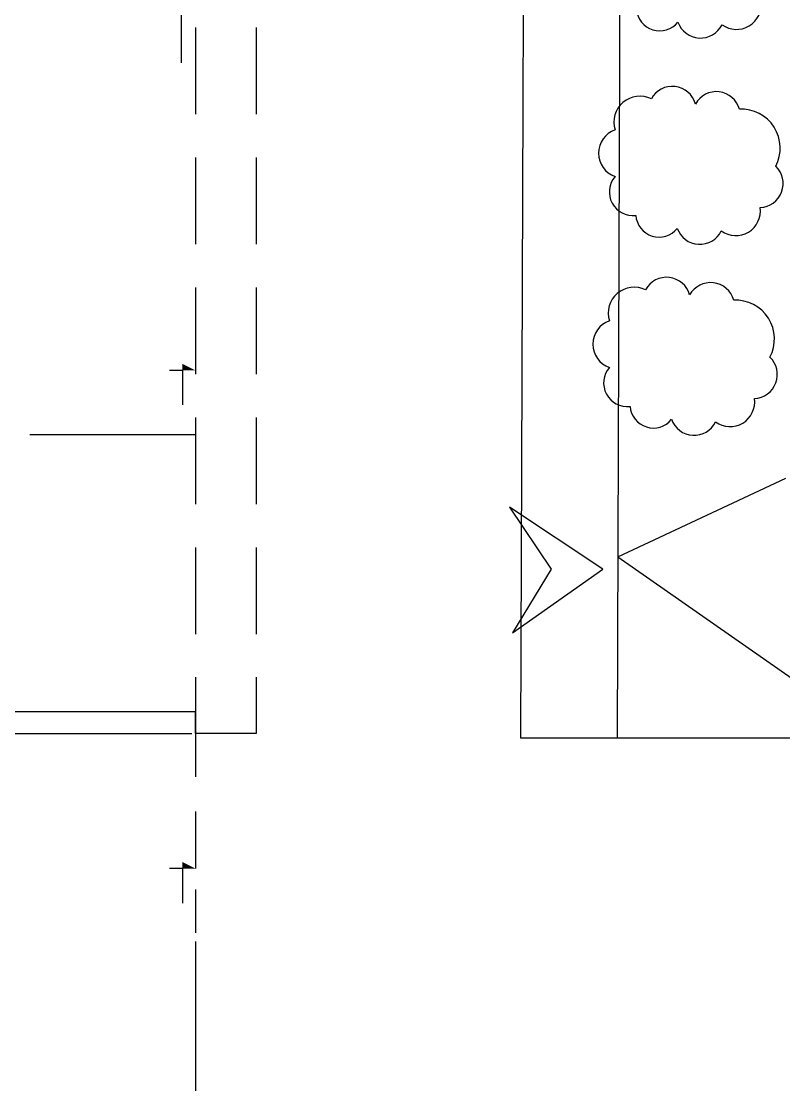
# Model space of a CAD drawing. Header units: metres. Extents: x -220 to 294, y -29 to 18.
# Drawn here: x -186.208 to -184.008, y 5.373 to 8.442 of the extents above; entities that cross this region are included whole.
import ezdxf

# ---------------------------------------------------------------- set-up
doc = ezdxf.new("R2010")
doc.units = ezdxf.units.M
doc.header["$MEASUREMENT"] = 0
doc.linetypes.add('DASHED2', pattern=[0.375, 0.25, -0.125])
doc.linetypes.add('DASHED4', pattern=[0.1875, 0.125, -0.0625])
for name, color, linetype in [('Cizgi', 7, 'Continuous'), ('Kesit_Kot', 7, 'Continuous'), ('Olculendirme', 7, 'Continuous'), ('Revizyon_Bulutu', 7, 'Continuous'), ('Standart', 7, 'Continuous')]:
    doc.layers.add(name, color=color, linetype=linetype)

msp = doc.modelspace()

# ---------------------------------------------------------------- hatches: boundary and pattern name
at = {"layer": 'Kesit_Kot', "linetype": 'Continuous', "lineweight": -3}
for points in [[(-185.7049, 7.4344), (-185.7424, 7.4531), (-185.7424, 7.4344)], [(-185.7049, 5.9968), (-185.7424, 6.0156), (-185.7424, 5.9968)]]:
    msp.add_hatch(color=216, dxfattribs=at).paths.add_polyline_path(points)

# ---------------------------------------------------------------- linework, layer by layer
at = {"layer": 'Cizgi', "color": 118, "linetype": 'Continuous', "lineweight": -3}
for points in [[(-184.753, 10.3012), (-184.7671, 6.3737)], [(-184.7671, 6.3737), (-184.488, 6.3737)]]:
    msp.add_lwpolyline(points, dxfattribs=at)
at = {"layer": 'Cizgi', "color": 251, "linetype": 'DASHED2', "lineweight": -3}
for points in [[(-185.7049, 9.5487), (-185.7049, 6.3862)], [(-185.5299, 9.5487), (-185.5299, 6.3862)], [(-185.9324, 7.2487), (-186.6874, 7.2487)], [(-185.7049, 7.2487), (-185.9324, 7.2487)], [(-185.5299, 6.3862), (-185.7049, 6.3862)]]:
    msp.add_lwpolyline(points, dxfattribs=at)
at = {"layer": 'Cizgi', "color": 28, "linetype": 'Continuous', "lineweight": -3}
for points in [[(-184.4862, 6.8967), (-184.0017, 7.1237)], [(-184.4862, 6.8967), (-183.738, 6.3737)]]:
    msp.add_lwpolyline(points, dxfattribs=at)
at = {"layer": 'Cizgi', "color": 216, "linetype": 'Continuous', "lineweight": -3}
for points in [[(-184.5298, 6.8603), (-184.7995, 7.0396)], [(-184.7995, 7.0396), (-184.6792, 6.8603)], [(-184.7902, 6.6769), (-184.5298, 6.8603)], [(-184.6792, 6.8603), (-184.7902, 6.6769)]]:
    msp.add_lwpolyline(points, dxfattribs=at)
at = {"layer": 'Cizgi', "color": 251, "linetype": 'Continuous', "lineweight": -3}
for points in [[(-185.7049, 6.4487), (-186.4299, 6.4487)], [(-185.7049, 6.3862), (-185.7049, 6.4487)], [(-186.7231, 6.3862), (-185.7156, 6.3862)]]:
    msp.add_lwpolyline(points, dxfattribs=at)
at = {"layer": 'Cizgi', "color": 251, "linetype": 'DASHED4', "lineweight": -3}
msp.add_lwpolyline([(-185.7049, 6.3862), (-185.7049, 5.6362)], dxfattribs=at)
at = {"layer": 'Kesit_Kot', "color": 251, "linetype": 'Continuous', "lineweight": -3}
for points in [[(-185.7049, 7.5594), (-185.7049, 7.4344)], [(-185.7424, 7.4344), (-185.7799, 7.4344)], [(-185.7424, 7.4344), (-185.7424, 7.3349)], [(-185.7049, 6.1218), (-185.7049, 5.9968)], [(-185.7424, 5.9968), (-185.7799, 5.9968)], [(-185.7424, 5.9968), (-185.7424, 5.8973)]]:
    msp.add_lwpolyline(points, dxfattribs=at)
at = {"layer": 'Olculendirme', "color": 158, "linetype": 'Continuous', "lineweight": -3}
for points in [[(-184.4745, 10.3012), (-184.488, 6.3737)], [(-184.508, 6.3737), (-178.847, 6.3737)]]:
    msp.add_lwpolyline(points, dxfattribs=at)
at = {"layer": 'Revizyon_Bulutu', "color": 95, "linetype": 'Continuous', "lineweight": -3}
for centre, radius, start, end in [((-184.3655, 8.4812), 0.0673, 184.0697, 321.2222), ((-184.1441, 8.489), 0.071, 233.9268, 8.0008), ((-184.2479, 8.4622), 0.0691, 199.5448, 333.7223), ((-184.3293, 8.185), 0.0688, 14.9685, 151.6118), ((-184.4228, 8.1504), 0.075, 63.9275, 197.2751), ((-184.2023, 8.1694), 0.0691, 15.5314, 151.0489), ((-184.1305, 8.0757), 0.1123, 332.3048, 92.6376), ((-184.4707, 8.0608), 0.0714, 109.4641, 250.5359), ((-184.0792, 7.9733), 0.0695, 272.7701, 46.1178), ((-184.4429, 7.949), 0.0681, 139.1917, 276.9532), ((-184.1462, 7.894), 0.071, 233.9268, 8.0008), ((-184.3675, 7.8862), 0.0673, 184.0697, 321.2222), ((-184.25, 7.8672), 0.0691, 199.5448, 333.7223), ((-184.3458, 7.6341), 0.0688, 14.9685, 151.6118), ((-184.4393, 7.5994), 0.075, 63.9275, 197.2751), ((-184.2188, 7.6184), 0.0691, 15.5314, 151.0489), ((-184.147, 7.5247), 0.1123, 332.3048, 92.6376), ((-184.4872, 7.5099), 0.0714, 109.4641, 250.5359), ((-184.0958, 7.4224), 0.0695, 272.7701, 46.1178), ((-184.4594, 7.3981), 0.0681, 139.1917, 276.9532), ((-184.1627, 7.343), 0.071, 233.9268, 8.0008), ((-184.3841, 7.3353), 0.0673, 184.0697, 321.2222), ((-184.2665, 7.3162), 0.0691, 199.5448, 333.7223)]:
    msp.add_arc(centre, radius, start, end, dxfattribs=at)
at = {"layer": 'Standart', "color": 251, "linetype": 'Continuous', "lineweight": -3}
for points in [[(-185.7449, 8.3216), (-185.7449, 8.6024)], [(-185.7049, 5.7862), (-185.7049, 5.3483)]]:
    msp.add_lwpolyline(points, dxfattribs=at)

doc.saveas('drawing.dxf')
